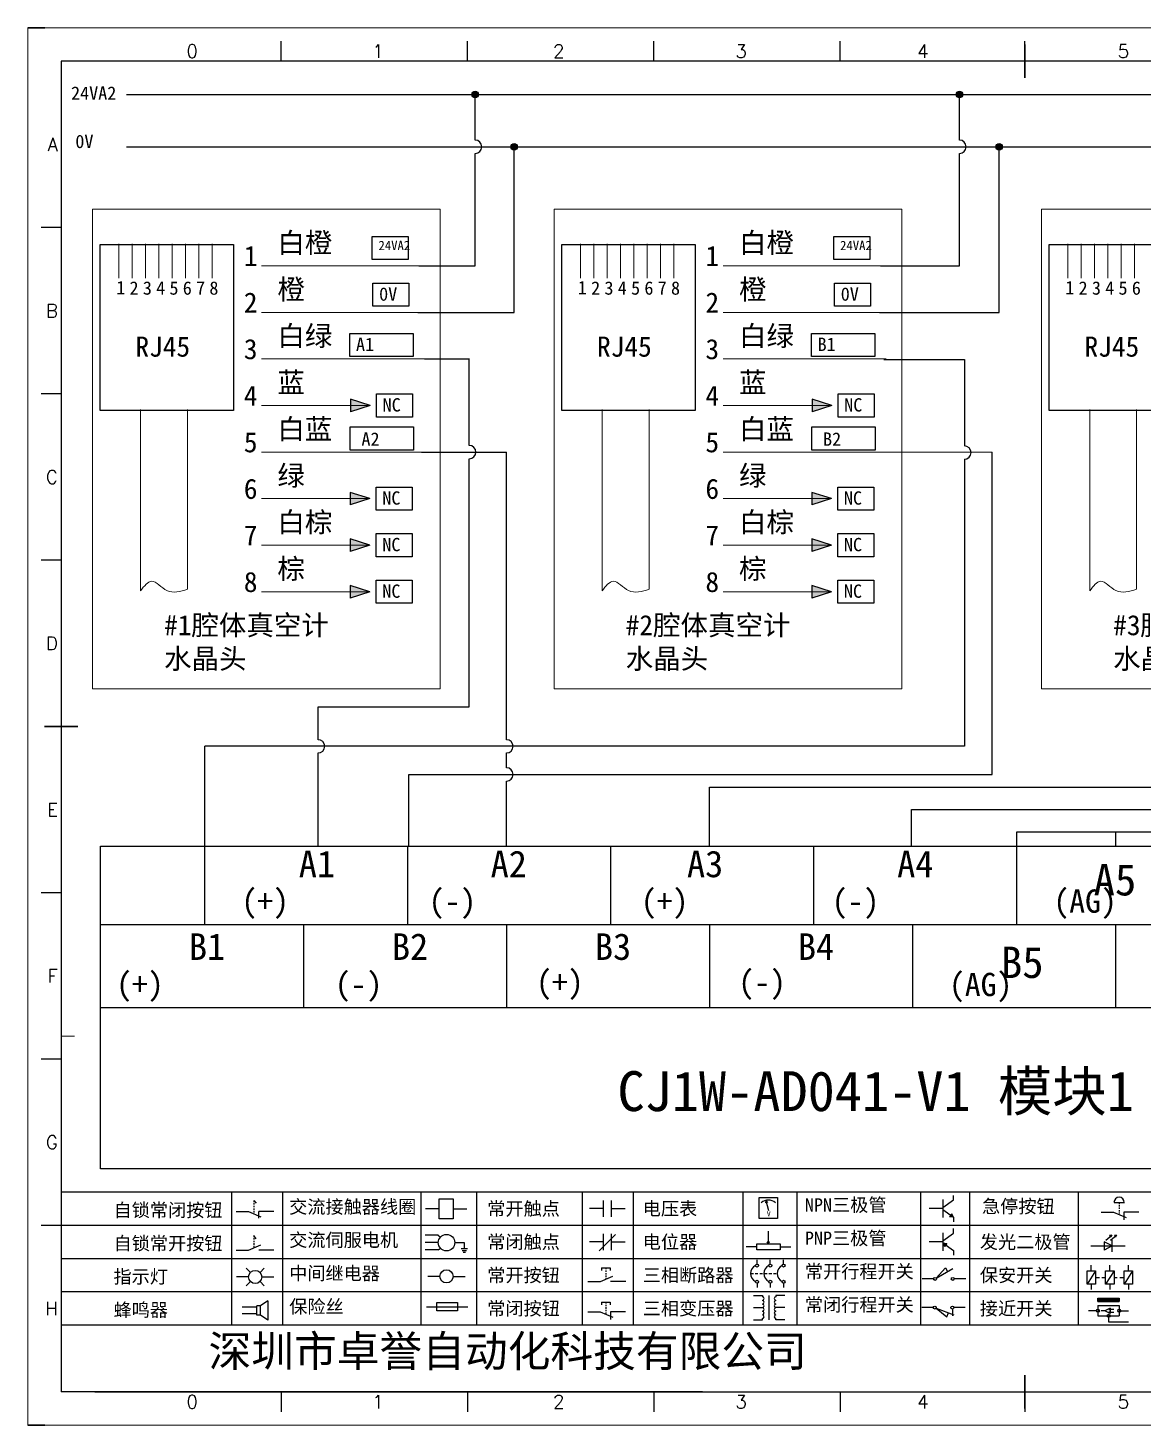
# Model space of a CAD drawing. Header units: millimetres. Extents: x -300 to 4128, y -106 to 2458.
# Drawn here: x 826.7 to 994.2, y 973.7 to 1183.7 of the extents above; entities that cross this region are included whole.
import ezdxf
from ezdxf.enums import TextEntityAlignment as Align

# ---------------------------------------------------------------- set-up
doc = ezdxf.new("R2010")
doc.units = ezdxf.units.MM
doc.layers.add('AE_BOR', color=1, linetype='Continuous')
doc.layers.add('MISC', color=2, linetype='Continuous')
doc.styles.get("Standard").update_dxf_attribs({"font": ''})
doc.styles.add('WD', font='romans.shx', dxfattribs={"width": 0.8, "bigfont": 'gbcbig.shx'})
doc.styles.add('样式 0', font='')
doc.styles.add('样式 2', font='')
doc.styles.add('汉字', font='')
doc.styles.get('Standard').set_extended_font_data('SimSun')
doc.styles.get('样式 0').set_extended_font_data('KaiTi_GB2312')
doc.styles.get('样式 2').set_extended_font_data('NSimSun')
doc.styles.get('汉字').set_extended_font_data('新宋体')

# ---------------------------------------------------------------- blocks, each defined once
blk = doc.blocks.new('*U4')
at = {"linetype": 'ByBlock'}
for p, q in [((-1909.23, -780.45), (-1909.23, -780.67)), ((-1909.23, -780.45), (-1908.92, -780.84)), ((-1909.23, -780.84), (-1909.23, -781.05)), ((-1911.92, -782.07), (-1910.06, -782.07)), ((-1910.06, -782.07), (-1908.18, -782.88)), ((-1909.23, -781.23), (-1909.23, -781.44)), ((-1909.23, -781.61), (-1909.23, -781.83)), ((-1909.23, -782), (-1909.23, -782.21)), ((-1909.23, -782.38), (-1909.23, -782.43)), ((-1908.52, -783.07), (-1908.52, -782.07)), ((-1906.25, -782.07), (-1908.52, -782.07))]:
    blk.add_line(p, q, dxfattribs=at)
blk = doc.blocks.new('*U6')
at = {"linetype": 'ByBlock'}
for p, q in [((-1908.88, -791.17), (-1909.23, -790.71)), ((-1909.23, -790.71), (-1909.23, -790.92)), ((-1909.23, -791.09), (-1909.23, -791.31)), ((-1909.23, -791.48), (-1909.23, -791.69)), ((-1911.92, -792.89), (-1910.06, -792.89)), ((-1910.06, -792.89), (-1908.18, -792.08)), ((-1909.23, -791.86), (-1909.23, -792.08)), ((-1909.23, -792.25), (-1909.23, -792.47)), ((-1906.25, -792.89), (-1908.52, -792.89))]:
    blk.add_line(p, q, dxfattribs=at)
blk = doc.blocks.new('蜂鸣器')
at = {"linetype": 'ByBlock'}
for p, q in [((-1907.17, -795.53), (-1908.25, -796.26)), ((-1907.17, -795.53), (-1907.17, -798.41)), ((-1908.8, -796.48), (-1911.01, -796.48)), ((-1908.8, -797.46), (-1911.01, -797.46)), ((-1908.25, -796.26), (-1908.8, -796.26)), ((-1908.8, -797.68), (-1908.8, -796.26)), ((-1908.25, -797.68), (-1908.8, -797.68)), ((-1908.25, -797.68), (-1908.25, -796.26)), ((-1907.17, -798.41), (-1908.25, -797.68))]:
    blk.add_line(p, q, dxfattribs=at)
blk = doc.blocks.new('指示灯')
at = {"linetype": 'ByBlock'}
for p, q in [((-1854.25, -776.92), (-1856.06, -776.92)), ((-1854.62, -775.59), (-1853.97, -776.23)), ((-1851.9, -775.59), (-1852.54, -776.23)), ((-1852.26, -776.92), (-1850.45, -776.92)), ((-1854.62, -778.25), (-1853.97, -777.61)), ((-1851.9, -778.25), (-1852.54, -777.61))]:
    blk.add_line(p, q, dxfattribs=at)
blk.add_circle((-1853.26, -776.92), 0.992, dxfattribs=at)
blk = doc.blocks.new('交流接触器线圈')
at = {"linetype": 'ByBlock'}
for p, q in [((-1880.82, -781.77), (-1882.87, -781.77)), ((-1878.72, -781.77), (-1876.67, -781.77))]:
    blk.add_line(p, q, dxfattribs=at)
blk.add_lwpolyline([(-1880.82, -780.28), (-1878.72, -780.28), (-1878.72, -783.26), (-1880.82, -783.26)], close=True, dxfattribs=at)
blk = doc.blocks.new('交流伺服电机')
at = {"linetype": 'ByBlock'}
for p, q in [((-1880.97, -785.75), (-1882.94, -785.75)), ((-1880.97, -786.85), (-1882.94, -786.85)), ((-1880.97, -785.75), (-1880.65, -786.03)), ((-1878.49, -786.85), (-1877.07, -786.85)), ((-1877.07, -786.85), (-1877.07, -787.72)), ((-1880.97, -787.94), (-1882.94, -787.94)), ((-1880.97, -787.94), (-1880.65, -787.67)), ((-1877.54, -787.72), (-1876.59, -787.72)), ((-1877.38, -788.01), (-1876.75, -788.01)), ((-1877.23, -788.29), (-1876.9, -788.29))]:
    blk.add_line(p, q, dxfattribs=at)
blk.add_circle((-1879.73, -786.85), 1.24, dxfattribs=at)
blk = doc.blocks.new('中间继电器')
at = {"linetype": 'ByBlock'}
for p, q in [((-1880.72, -791.92), (-1882.54, -791.92)), ((-1878.74, -791.92), (-1876.92, -791.92))]:
    blk.add_line(p, q, dxfattribs=at)
blk.add_circle((-1879.73, -791.92), 0.992, dxfattribs=at)
blk = doc.blocks.new('保险丝')
at = {"linetype": 'ByBlock'}
blk.add_line((-1882.72, -796.49), (-1876.55, -796.49), dxfattribs=at)
blk.add_lwpolyline([(-1881.2, -795.86), (-1878.06, -795.86), (-1878.06, -797.12), (-1881.2, -797.12)], close=True, dxfattribs=at)
blk = doc.blocks.new('常开按钮')
at = {"linetype": 'ByBlock'}
for p, q in [((-1910.06, -787.73), (-1908.18, -786.93)), ((-1909.9, -785.68), (-1908.56, -785.68)), ((-1909.9, -785.68), (-1909.9, -786.07)), ((-1909.23, -785.68), (-1909.23, -785.89)), ((-1909.23, -786.06), (-1909.23, -786.28)), ((-1909.23, -786.45), (-1909.23, -786.67)), ((-1909.23, -786.84), (-1909.23, -787.05)), ((-1909.23, -787.22), (-1909.23, -787.38)), ((-1908.56, -785.68), (-1908.56, -786.07)), ((-1911.92, -787.73), (-1910.06, -787.73)), ((-1906.25, -787.73), (-1908.52, -787.73))]:
    blk.add_line(p, q, dxfattribs=at)
blk = doc.blocks.new('常开触点')
at = {"linetype": 'ByBlock'}
for p, q in [((-1853.82, -782.99), (-1853.82, -780.56)), ((-1852.6, -782.99), (-1852.6, -780.56)), ((-1853.82, -781.77), (-1855.88, -781.77)), ((-1852.6, -781.77), (-1850.55, -781.77))]:
    blk.add_line(p, q, dxfattribs=at)
blk = doc.blocks.new('常闭触点')
at = {"linetype": 'ByBlock'}
for p, q in [((-1853.82, -786.77), (-1855.88, -786.77)), ((-1852.01, -785.66), (-1854.43, -788.1)), ((-1853.82, -787.99), (-1853.82, -785.56)), ((-1852.6, -787.99), (-1852.6, -785.56)), ((-1852.6, -786.77), (-1850.55, -786.77))]:
    blk.add_line(p, q, dxfattribs=at)
blk = doc.blocks.new('常闭按钮')
at = {"linetype": 'ByBlock'}
for p, q in [((-1854.11, -790.83), (-1852.77, -790.83)), ((-1854.11, -790.83), (-1854.11, -791.22)), ((-1853.44, -790.83), (-1853.44, -791.04)), ((-1853.44, -791.21), (-1853.44, -791.43)), ((-1853.44, -791.6), (-1853.44, -791.82)), ((-1852.77, -790.83), (-1852.77, -791.22)), ((-1856.13, -792.28), (-1854.28, -792.28)), ((-1854.28, -792.28), (-1852.4, -793.09)), ((-1853.44, -791.99), (-1853.44, -792.2)), ((-1853.44, -792.37), (-1853.44, -792.53)), ((-1850.47, -792.28), (-1852.73, -792.28)), ((-1852.73, -792.28), (-1852.73, -793.43))]:
    blk.add_line(p, q, dxfattribs=at)
blk = doc.blocks.new('电压表')
at = {"linetype": 'ByBlock'}
for p, q in [((-1814.84, -780.75), (-1814.91, -781.13)), ((-1814.6, -781.05), (-1814.91, -781.13)), ((-1814.84, -780.75), (-1814.46, -782.26)), ((-1814.84, -780.75), (-1814.6, -781.05))]:
    blk.add_line(p, q, dxfattribs=at)
blk.add_lwpolyline([(-1815.84, -780.34), (-1813.07, -780.34), (-1813.07, -783.49), (-1815.84, -783.49)], close=True, dxfattribs=at)
blk.add_arc((-1814.46, -782.26), 1.56, 46.8313, 133.1687, dxfattribs=at)
at = {"linetype": 'ByBlock', "insert": (-1814.7, -782.39), "char_height": 0.75, "width": 0.6768, "attachment_point": 1}
blk.add_mtext('V', dxfattribs=at)
blk = doc.blocks.new('电位器')
at = {"linetype": 'ByBlock'}
for p, q in [((-1814.45, -787.3), (-1814.45, -785.39)), ((-1814.45, -787.3), (-1814.62, -786.96)), ((-1814.62, -786.96), (-1814.27, -786.96)), ((-1814.45, -787.3), (-1814.27, -786.96)), ((-1816.21, -787.75), (-1817.79, -787.75)), ((-1812.68, -787.75), (-1811.1, -787.75))]:
    blk.add_line(p, q, dxfattribs=at)
blk.add_lwpolyline([(-1816.21, -787.3), (-1812.68, -787.3), (-1812.68, -788.2), (-1816.21, -788.2)], close=True, dxfattribs=at)
blk = doc.blocks.new('三相断路器')
at = {"linetype": 'ByBlock'}
for p, q in [((-1816.17, -790.33), (-1816.17, -789.7)), ((-1814.17, -790.33), (-1814.17, -789.7)), ((-1812.18, -790.33), (-1812.18, -789.7)), ((-1817.14, -791.74), (-1816.72, -791.74)), ((-1816.45, -791.74), (-1816.03, -791.74)), ((-1816.17, -793.19), (-1816.17, -793.83)), ((-1815.76, -791.74), (-1815.34, -791.74)), ((-1815.07, -791.74), (-1814.65, -791.74)), ((-1814.38, -791.74), (-1813.96, -791.74)), ((-1814.17, -793.19), (-1814.17, -793.83)), ((-1813.69, -791.74), (-1813.27, -791.74)), ((-1812.18, -793.19), (-1812.18, -793.83))]:
    blk.add_line(p, q, dxfattribs=at)
for centre in [(-1816.17, -790.55), (-1814.17, -790.55), (-1812.18, -790.55), (-1816.17, -792.98), (-1814.17, -792.98), (-1812.18, -792.98)]:
    blk.add_circle(centre, 0.219, dxfattribs=at)
for centre in [(-1815.81, -791.74), (-1813.82, -791.74), (-1811.83, -791.74)]:
    blk.add_arc(centre, 1.32, 115.5791, 244.4209, dxfattribs=at)
blk = doc.blocks.new('三相变压器')
at = {"linetype": 'ByBlock'}
for p, q in [((-1816.69, -795.03), (-1815.37, -795.03)), ((-1815.37, -795.03), (-1815.37, -795.24)), ((-1814.34, -798.7), (-1814.34, -795.04)), ((-1812, -795.03), (-1813.32, -795.03)), ((-1813.32, -795.03), (-1813.32, -795.24)), ((-1816.69, -796.87), (-1815.37, -796.87)), ((-1812, -796.87), (-1813.32, -796.87)), ((-1816.69, -798.71), (-1815.37, -798.71)), ((-1815.37, -798.71), (-1815.37, -798.5)), ((-1813.32, -798.71), (-1813.32, -798.5)), ((-1812, -798.71), (-1813.32, -798.71))]:
    blk.add_line(p, q, dxfattribs=at)
for centre, start, end in [((-1815.37, -795.51), 270, 90), ((-1815.37, -796.06), 270, 90), ((-1813.32, -795.51), 90, 270), ((-1813.32, -796.06), 90, 270), ((-1815.37, -796.6), 270, 90), ((-1815.37, -797.14), 270, 90), ((-1815.37, -797.68), 270, 90), ((-1815.37, -798.23), 270, 90), ((-1813.32, -796.6), 90, 270), ((-1813.32, -797.14), 90, 270), ((-1813.32, -797.68), 90, 270), ((-1813.32, -798.23), 90, 270)]:
    blk.add_arc(centre, 0.271, start, end, dxfattribs=at)
blk = doc.blocks.new('NPN三极管')
at = {"linetype": 'ByBlock'}
for p, q in [((-1785.73, -780.61), (-1785.73, -783.32)), ((-1785.73, -781.82), (-1784.15, -780.66)), ((-1784.15, -780.66), (-1784.15, -779.98)), ((-1785.73, -781.97), (-1787.81, -781.97)), ((-1785.73, -782.11), (-1784.15, -783.27)), ((-1784.41, -782.73), (-1784.74, -783.18)), ((-1784.15, -783.27), (-1784.74, -783.18)), ((-1784.15, -783.27), (-1784.41, -782.73)), ((-1784.15, -783.27), (-1784.15, -783.96))]:
    blk.add_line(p, q, dxfattribs=at)
blk = doc.blocks.new('PNP三极管')
at = {"linetype": 'ByBlock'}
for p, q in [((-1784.9, -785.38), (-1784.9, -788.09)), ((-1783.32, -785.43), (-1783.32, -784.75)), ((-1784.9, -786.74), (-1786.98, -786.74)), ((-1784.9, -786.59), (-1783.32, -785.43)), ((-1784.9, -786.88), (-1783.32, -788.04)), ((-1784.9, -786.88), (-1784.31, -786.97)), ((-1784.9, -786.88), (-1784.64, -787.42)), ((-1784.31, -786.97), (-1784.64, -787.42)), ((-1783.32, -788.04), (-1783.32, -788.73))]:
    blk.add_line(p, q, dxfattribs=at)
blk = doc.blocks.new('常开行程开关')
at = {"linetype": 'ByBlock'}
for p, q in [((-1785.89, -792.17), (-1784.52, -790.62)), ((-1785.89, -792.17), (-1783.43, -790.72)), ((-1784.52, -790.62), (-1784.19, -791.17)), ((-1786.29, -792.3), (-1788.01, -792.3)), ((-1781.48, -792.3), (-1783.21, -792.3))]:
    blk.add_line(p, q, dxfattribs=at)
for centre in [(-1786.07, -792.3), (-1783.42, -792.3)]:
    blk.add_circle(centre, 0.219, dxfattribs=at)
blk = doc.blocks.new('常闭行程开关')
at = {"linetype": 'ByBlock'}
for p, q in [((-1786.34, -796.62), (-1788.07, -796.62)), ((-1785.93, -796.72), (-1783.25, -797.7)), ((-1785.93, -796.72), (-1784.3, -798)), ((-1784.3, -798), (-1784.08, -797.4)), ((-1783.48, -796.84), (-1783.48, -797.85)), ((-1781.54, -796.62), (-1783.26, -796.62))]:
    blk.add_line(p, q, dxfattribs=at)
for centre in [(-1786.12, -796.62), (-1783.48, -796.62)]:
    blk.add_circle(centre, 0.219, dxfattribs=at)
blk = doc.blocks.new('发光二极管')
at = {"linetype": 'ByBlock'}
for p, q in [((-1755.78, -785.92), (-1754.89, -785.14)), ((-1754.89, -785.14), (-1755.2, -785.22)), ((-1755.2, -785.22), (-1755.01, -785.43)), ((-1755.08, -785.92), (-1754.18, -785.14)), ((-1754.89, -785.14), (-1755.01, -785.43)), ((-1754.18, -785.14), (-1754.49, -785.22)), ((-1754.49, -785.22), (-1754.31, -785.43)), ((-1754.18, -785.14), (-1754.31, -785.43)), ((-1758.01, -786.77), (-1752.89, -786.77)), ((-1754.84, -786.77), (-1756.04, -786.16)), ((-1756.04, -786.16), (-1756.04, -787.39)), ((-1754.84, -786.77), (-1756.04, -787.39)), ((-1754.84, -787.63), (-1754.84, -785.92))]:
    blk.add_line(p, q, dxfattribs=at)
blk = doc.blocks.new('保安开关')
at = {"linetype": 'ByBlock'}
for p, q in [((-1757.33, -790.79), (-1758.6, -792.81)), ((-1757.96, -790.79), (-1757.96, -789.97)), ((-1754.54, -790.79), (-1755.81, -792.81)), ((-1755.17, -790.79), (-1755.17, -789.97)), ((-1751.75, -790.79), (-1753.02, -792.81)), ((-1752.39, -790.79), (-1752.39, -789.97)), ((-1757.96, -792.81), (-1757.96, -793.62)), ((-1757.33, -791.8), (-1756.72, -791.8)), ((-1756.35, -791.8), (-1755.89, -791.8)), ((-1755.17, -792.81), (-1755.17, -793.62)), ((-1754.52, -791.8), (-1754.06, -791.8)), ((-1753.69, -791.8), (-1753.08, -791.8)), ((-1752.39, -792.81), (-1752.39, -793.62))]:
    blk.add_line(p, q, dxfattribs=at)
for points in [[(-1758.6, -790.79), (-1757.33, -790.79), (-1757.33, -792.81), (-1758.6, -792.81)], [(-1755.81, -790.79), (-1754.54, -790.79), (-1754.54, -792.81), (-1755.81, -792.81)], [(-1753.02, -790.79), (-1751.75, -790.79), (-1751.75, -792.81), (-1753.02, -792.81)]]:
    blk.add_lwpolyline(points, close=True, dxfattribs=at)
blk = doc.blocks.new('接近开关')
at = {"linetype": 'ByBlock'}
h = blk.add_hatch(dxfattribs=at)
h.set_pattern_fill('ANSI31', color=256, scale=0.01, style=0)
h.set_pattern_definition([(45, (-89.131516, -30.795668), (-0.0224506403, 0.0224506403), [])])
h.paths.add_polyline_path([(-1516.96, -1123.35), (-1516.96, -1122.85), (-1513.76, -1122.85), (-1513.76, -1123.35)])
for p, q in [((-1516.96, -1123.35), (-1516.96, -1122.85)), ((-1516.96, -1122.85), (-1513.76, -1122.85)), ((-1516.96, -1123.35), (-1513.76, -1123.35)), ((-1513.76, -1122.85), (-1513.76, -1123.35)), ((-1517.18, -1124.71), (-1518.36, -1124.71)), ((-1516.96, -1123.95), (-1513.76, -1123.95)), ((-1516.96, -1123.95), (-1516.96, -1125.47)), ((-1516.96, -1125.47), (-1513.76, -1125.47)), ((-1515.91, -1124.71), (-1516.45, -1124.71)), ((-1515.11, -1124.31), (-1515.91, -1124.71)), ((-1515.11, -1125.11), (-1515.91, -1124.71)), ((-1515.33, -1124.53), (-1515.17, -1124.53)), ((-1515.33, -1124.88), (-1515.17, -1124.88)), ((-1515.25, -1124.45), (-1515.25, -1124.61)), ((-1515.11, -1124.31), (-1515.11, -1125.11)), ((-1515.11, -1124.48), (-1514.58, -1124.48)), ((-1515.11, -1124.94), (-1514.58, -1124.94)), ((-1513.76, -1123.95), (-1513.76, -1125.47)), ((-1513.54, -1124.71), (-1512.36, -1124.71)), ((-1515.36, -1125.69), (-1515.36, -1126.36)), ((-1515.36, -1126.36), (-1512.36, -1126.36))]:
    blk.add_line(p, q, dxfattribs=at)
for centre in [(-1516.96, -1124.71), (-1515.36, -1125.47), (-1513.76, -1124.71)]:
    blk.add_circle(centre, 0.225, dxfattribs=at)
blk = doc.blocks.new('急停按钮')
at = {"linetype": 'ByBlock'}
for p, q in [((-1.86, 0), (0, 0)), ((0, 0), (1.88, -0.81)), ((0.06, 1.45), (1.61, 1.45)), ((0.83, 1.45), (0.83, 1.24)), ((0.83, 1.07), (0.83, 0.85)), ((0.83, 0.68), (0.83, 0.47)), ((0.83, 0.29), (0.83, 0.08)), ((3.81, 0), (1.54, 0)), ((1.54, 0), (1.54, -1.15)), ((0.83, -0.09), (0.83, -0.24))]:
    blk.add_line(p, q, dxfattribs=at)
blk.add_arc((0.83, 1.45), 0.774, 0, 180)
blk = doc.blocks.new('电控横A4')
at = {"color": 7}
for p, q in [((292, -5), (5, -5)), ((5, -5), (5, -205)), ((10.03, -205), (289.53, -205)), ((130.8, -205), (190.75, -205))]:
    blk.add_line(p, q, dxfattribs=at)
at = {"color": 7, "lineweight": 9, "ltscale": 0.1}
for p, q in [((5, -151.57), (7, -151.57)), ((101.34, -205), (130.8, -205)), ((129.44, -205), (129.44, -205)), ((129.44, -205), (129.44, -205)), ((129.44, -205), (129.44, -205)), ((129.44, -205), (129.44, -205))]:
    blk.add_line(p, q, dxfattribs=at)
at = {"color": 7, "linetype": 'ByBlock'}
for p, q in [((292, -175), (5, -175)), ((292, -180), (5, -180)), ((292, -185), (5, -185)), ((292, -190), (5, -190)), ((292, -195), (5, -195))]:
    blk.add_line(p, q, dxfattribs=at)
at = {"color": 7, "lineweight": -2}
for p, q in [((30.58, -175), (30.58, -195)), ((38.26, -175), (38.26, -195)), ((59.05, -175), (59.05, -195)), ((67.4, -175), (67.4, -195)), ((83.26, -175), (83.26, -195)), ((90.91, -175), (90.91, -195)), ((107.4, -175), (107.4, -195)), ((115.5, -175), (115.5, -195)), ((134.12, -175), (134.12, -195)), ((141.48, -175), (141.48, -195)), ((157.79, -175), (157.79, -195))]:
    blk.add_line(p, q, dxfattribs=at)
at = {"color": 7, "ltscale": 2}
blk.add_line((101.34, -205), (5, -205), dxfattribs=at)
at = {"layer": 'AE_BOR', "color": 7, "lineweight": 30}
for p, q in [((2.53, 0), (0, 0)), ((149.78, -7.5), (149.78, -2.5)), ((2.5, -105), (7.5, -105)), ((149.78, -202.5), (149.78, -207.5)), ((149.78, -205), (149.78, -207.5)), ((0, -210), (2.53, -210))]:
    blk.add_line(p, q, dxfattribs=at)
at = {"layer": 'AE_BOR', "color": 7, "lineweight": 15}
for p, q in [((0, 0), (297, 0)), ((0, -210), (0, 0)), ((297, -210), (0, -210))]:
    blk.add_line(p, q, dxfattribs=at)
at = {"layer": 'AE_BOR', "color": 7}
for p, q in [((38.03, -5), (38.03, -2)), ((66.03, -5), (66.03, -2)), ((94.03, -5), (94.03, -2)), ((122.03, -5), (122.03, -2)), ((149.78, -5), (149.78, -2)), ((5, -30), (2, -30)), ((5, -55), (2, -55)), ((5, -80), (2, -80)), ((5, -130), (2, -130)), ((5, -155), (2, -155)), ((5, -180), (2, -180)), ((38.03, -205), (38.03, -208)), ((66.03, -205), (66.03, -208)), ((94.03, -205), (94.03, -208)), ((122.03, -205), (122.03, -208)), ((149.78, -205), (149.78, -208))]:
    blk.add_line(p, q, dxfattribs=at)
at = {"color": 7, "linetype": 'ByBlock'}
for name, p in [('*U4', (1943.19, 604.18)), ('交流接触器线圈', (1942.62, 604.27)), ('常开触点', (1940.27, 604.3)), ('电压表', (1925.71, 604.52)), ('NPN三极管', (1923.2, 604.5)), ('PNP三极管', (1922.37, 604.27)), ('*U6', (1943.19, 609.18)), ('交流伺服电机', (1942.62, 604.27)), ('常闭触点', (1940.27, 604.3)), ('电位器', (1925.71, 604.52)), ('发光二极管', (1917.72, 603.69)), ('指示灯', (1887.41, 589.18)), ('中间继电器', (1942.62, 604.27)), ('常开按钮', (1996.06, 599.3)), ('三相断路器', (1925.71, 604.52)), ('常开行程开关', (1922.37, 604.27)), ('保安开关', (1917.72, 603.98)), ('三相变压器', (1925.71, 604.52)), ('接近开关', (1677.72, 931.9)), ('蜂鸣器', (1943.19, 604.18)), ('保险丝', (1942.62, 604.27)), ('常闭按钮', (1940.27, 599.3)), ('常闭行程开关', (1922.37, 604.27))]:
    blk.add_blockref(name, p, dxfattribs=at)
at = {"color": 7}
blk.add_blockref('急停按钮', (163.12, -177.98), dxfattribs=at)
at = {"color": 7, "char_height": 2, "attachment_point": 1, "style": '汉字'}
for s, insert in [('{\\fKaiTi_GB2312|b0|i0|c134|p49;自锁常闭按钮}', (12.86, -176.69)), ('{\\fKaiTi_GB2312|b0|i0|c134|p49;交流接触器线圈}', (39.25, -176.19)), ('{\\fKaiTi_GB2312|b0|i0|c134|p49;常开触点}', (69.01, -176.48)), ('{\\fKaiTi_GB2312|b0|i0|c134|p49;电压表}', (92.37, -176.47)), ('{\\fKaiTi_GB2312|b0|i0|c134|p49;NPN三极管}', (116.73, -175.91)), ('{\\fKaiTi_GB2312|b0|i0|c134|p49;急停按钮}', (143.35, -176.12)), ('{\\fKaiTi_GB2312|b0|i0|c134|p49;自锁常开按钮}', (12.86, -181.69)), ('{\\fKaiTi_GB2312|b0|i0|c134|p49;交流伺服电机}', (39.25, -181.19)), ('{\\fKaiTi_GB2312|b0|i0|c134|p49;常闭触点}', (69.01, -181.48)), ('{\\fKaiTi_GB2312|b0|i0|c134|p49;电位器}', (92.37, -181.47)), ('{\\fKaiTi_GB2312|b0|i0|c134|p49;PNP三极管}', (116.73, -180.91)), ('{\\fKaiTi_GB2312|b0|i0|c134|p49;发光二极管}', (143.02, -181.48)), ('{\\fKaiTi_GB2312|b0|i0|c134|p49;指示灯}', (12.86, -186.69)), ('{\\fKaiTi_GB2312|b0|i0|c134|p49;中间继电器}', (39.25, -186.19)), ('{\\fKaiTi_GB2312|b0|i0|c134|p49;常开按钮}', (69.01, -186.48)), ('{\\fKaiTi_GB2312|b0|i0|c134|p49;三相断路器}', (92.37, -186.47)), ('{\\fKaiTi_GB2312|b0|i0|c134|p49;常开行程开关}', (116.73, -185.91)), ('{\\fKaiTi_GB2312|b0|i0|c134|p49;保安开关}', (143.02, -186.48)), ('{\\fKaiTi_GB2312|b0|i0|c134|p49;保险丝}', (39.25, -191.19)), ('{\\fKaiTi_GB2312|b0|i0|c134|p49;常闭行程开关}', (116.73, -190.91)), ('{\\fKaiTi_GB2312|b0|i0|c134|p49;蜂鸣器}', (12.86, -191.69)), ('{\\fKaiTi_GB2312|b0|i0|c134|p49;常闭按钮}', (69.01, -191.48)), ('{\\fKaiTi_GB2312|b0|i0|c134|p49;三相变压器}', (92.37, -191.47)), ('{\\fKaiTi_GB2312|b0|i0|c134|p49;接近开关}', (143.02, -191.48))]:
    blk.add_mtext(s, dxfattribs=dict(at, insert=insert))
at = {"color": 7, "lineweight": -2, "insert": (27.14, -196.53), "char_height": 4.7064, "width": 96.1138, "attachment_point": 1}
blk.add_mtext('深圳市卓誉自动化科技有限公司', dxfattribs=at)
at = {"layer": 'AE_BOR', "color": 7, "style": 'WD'}
for s, p in [('0', (24.67, -4.5)), ('1', (52.6, -4.5)), ('2', (79.75, -4.5)), ('3', (107.15, -4.5)), ('4', (134.45, -4.5)), ('5', (164.59, -4.5)), ('0', (24.67, -207.5)), ('1', (52.6, -207.5)), ('2', (79.75, -207.5)), ('3', (107.15, -207.5)), ('4', (134.45, -207.5)), ('5', (164.59, -207.5))]:
    blk.add_text(s, height=2, dxfattribs=at).set_placement(p, align=Align.CENTER)
for s, p in [('A', (4.5, -17.5)), ('B', (4.5, -42.5)), ('C', (4.5, -67.5)), ('D', (4.5, -92.5)), ('E', (4.5, -117.5)), ('F', (4.5, -142.5)), ('G', (4.5, -167.5)), ('H', (4.5, -192.5))]:
    blk.add_text(s, height=2, dxfattribs=at).set_placement(p, align=Align.MIDDLE_RIGHT)

msp = doc.modelspace()

# ---------------------------------------------------------------- hatches: boundary and pattern name
at = {"lineweight": -2}
h = msp.add_hatch(color=0, dxfattribs=at)
edge = h.paths.add_edge_path()
edge.add_arc((893.879, 1173.737), 0.5, 0, 360)
h = msp.add_hatch(color=0, dxfattribs=at)
edge = h.paths.add_edge_path()
edge.add_arc((966.641, 1173.737), 0.5, 0, 360)
h = msp.add_hatch(color=7, dxfattribs=at)
edge = h.paths.add_edge_path()
edge.add_arc((899.741, 1165.865), 0.5, 0, 360)
h = msp.add_hatch(color=7, dxfattribs=at)
edge = h.paths.add_edge_path()
edge.add_arc((972.605, 1165.865), 0.5, 0, 360)
for points in [[(875.15, 1127.926), (878.098, 1126.982), (875.15, 1126.037)], [(944.506, 1127.926), (947.454, 1126.982), (944.506, 1126.037)], [(875.104, 1113.926), (878.052, 1112.982), (875.104, 1112.037)], [(944.46, 1113.926), (947.408, 1112.982), (944.46, 1112.037)], [(875.104, 1106.926), (878.052, 1105.982), (875.104, 1105.037)], [(944.46, 1106.926), (947.408, 1105.982), (944.46, 1105.037)], [(875.104, 1099.926), (878.052, 1098.982), (875.104, 1098.037)], [(944.46, 1099.926), (947.408, 1098.982), (944.46, 1098.037)]]:
    msp.add_hatch(color=7).paths.add_polyline_path(points)

# ---------------------------------------------------------------- linework, layer by layer
at = {"color": 0, "lineweight": -2}
for p, q in [((841.505, 1173.737), (1117.797, 1173.737)), ((893.879, 1166.865), (893.879, 1173.737)), ((966.641, 1166.865), (966.641, 1173.737)), ((841.505, 1165.865), (1117.986, 1165.865)), ((898.582, 1076.749), (898.582, 1119.982)), ((971.546, 1071.525), (971.546, 1119.982)), ((892.996, 1081.675), (892.996, 1118.982)), ((967.385, 1118.901), (967.385, 1075.749)), ((870.276, 1076.749), (870.276, 1081.675)), ((870.276, 1081.675), (892.996, 1081.675)), ((967.385, 1075.749), (853.269, 1075.749)), ((853.269, 1049.011), (853.269, 1075.749)), ((870.276, 1060.72), (870.276, 1074.749)), ((898.582, 1072.525), (898.582, 1074.749)), ((883.918, 1060.646), (883.918, 1071.525)), ((883.918, 1071.525), (971.546, 1071.525)), ((898.582, 1060.72), (898.582, 1070.525)), ((929.077, 1069.595), (1035.375, 1069.595)), ((929.077, 1060.72), (929.077, 1069.595)), ((959.464, 1066.269), (1044.927, 1066.269)), ((959.464, 1060.72), (959.464, 1066.269)), ((975.269, 1062.896), (1066.769, 1062.896)), ((975.269, 1060.574), (975.269, 1062.896)), ((990.128, 1060.72), (990.155, 1062.896)), ((883.769, 1048.852), (883.769, 1060.574)), ((914.269, 1048.852), (914.269, 1060.574)), ((944.769, 1048.852), (944.769, 1060.574)), ((975.269, 1048.852), (975.269, 1060.574)), ((975.269, 1048.987), (975.269, 1060.574)), ((837.582, 1048.987), (1113.532, 1048.987)), ((868.082, 1048.987), (868.082, 1036.477)), ((898.582, 1048.987), (898.582, 1036.477)), ((929.082, 1048.987), (929.082, 1036.477)), ((959.582, 1048.987), (959.582, 1036.477)), ((990.082, 1048.987), (990.082, 1036.477)), ((837.582, 1036.477), (1113.511, 1036.477))]:
    msp.add_line(p, q, dxfattribs=at)
at = {"color": 7, "lineweight": -2}
for p, q in [((899.741, 1140.982), (899.741, 1165.865)), ((972.605, 1140.982), (972.605, 1165.865)), ((893.879, 1147.982), (893.879, 1164.865)), ((966.641, 1147.982), (966.641, 1164.865)), ((885.427, 1147.982), (893.879, 1147.982)), ((954.783, 1147.982), (966.641, 1147.982)), ((885.289, 1140.982), (899.741, 1140.982)), ((954.645, 1140.982), (972.605, 1140.982)), ((892.996, 1120.982), (892.996, 1134.05)), ((886.255, 1133.982), (892.996, 1133.982)), ((955.298, 1133.895), (967.385, 1133.895)), ((967.385, 1133.895), (967.385, 1120.901)), ((885.841, 1119.982), (898.582, 1119.982))]:
    msp.add_line(p, q, dxfattribs=at)
at = {"lineweight": 0}
for p, q in [((840.353, 1151.26), (840.353, 1146.102)), ((842.353, 1151.26), (842.353, 1146.102))]:
    msp.add_line(p, q, dxfattribs=at)
at = {"color": 7, "lineweight": 0}
for p, q in [((844.353, 1151.26), (844.353, 1146.102)), ((846.353, 1151.26), (846.353, 1146.102)), ((848.353, 1151.26), (848.353, 1146.102)), ((850.353, 1151.26), (850.353, 1146.102)), ((852.353, 1151.26), (852.353, 1146.102)), ((854.353, 1151.26), (854.353, 1146.102)), ((909.709, 1151.26), (909.709, 1146.102)), ((911.709, 1151.26), (911.709, 1146.102)), ((913.709, 1151.26), (913.709, 1146.102)), ((915.709, 1151.26), (915.709, 1146.102)), ((917.709, 1151.26), (917.709, 1146.102)), ((919.709, 1151.26), (919.709, 1146.102)), ((921.709, 1151.26), (921.709, 1146.102)), ((923.709, 1151.26), (923.709, 1146.102)), ((982.948, 1151.26), (982.948, 1146.102)), ((984.948, 1151.26), (984.948, 1146.102)), ((986.948, 1151.26), (986.948, 1146.102)), ((988.948, 1151.26), (988.948, 1146.102)), ((990.948, 1151.26), (990.948, 1146.102)), ((992.948, 1151.26), (992.948, 1146.102)), ((861.789, 1147.982), (885.427, 1147.982)), ((931.145, 1147.982), (954.783, 1147.982)), ((861.789, 1140.982), (885.289, 1140.982)), ((931.145, 1140.982), (954.645, 1140.982)), ((861.789, 1133.982), (886.255, 1133.982)), ((931.145, 1133.982), (955.611, 1133.982)), ((843.615, 1126.363), (843.615, 1099.128)), ((850.655, 1126.363), (850.655, 1099.355)), ((861.789, 1126.982), (878.098, 1126.982)), ((912.971, 1126.363), (912.971, 1099.128)), ((920.011, 1126.363), (920.011, 1099.355)), ((931.145, 1126.982), (947.454, 1126.982)), ((986.21, 1126.363), (986.21, 1099.128)), ((993.251, 1126.363), (993.251, 1099.355)), ((861.789, 1119.982), (885.841, 1119.982)), ((931.145, 1119.982), (971.546, 1119.982)), ((861.789, 1112.982), (878.052, 1112.982)), ((931.145, 1112.982), (947.408, 1112.982)), ((861.789, 1105.982), (878.052, 1105.982)), ((931.145, 1105.982), (947.408, 1105.982)), ((861.789, 1098.982), (878.052, 1098.982)), ((931.145, 1098.982), (947.408, 1098.982))]:
    msp.add_line(p, q, dxfattribs=at)
at = {"color": 7}
for p, q in [((875.15, 1127.926), (875.15, 1126.037)), ((878.098, 1126.982), (875.15, 1127.926)), ((944.506, 1127.926), (944.506, 1126.037)), ((947.454, 1126.982), (944.506, 1127.926)), ((878.098, 1126.982), (875.15, 1126.037)), ((947.454, 1126.982), (944.506, 1126.037)), ((875.104, 1113.926), (875.104, 1112.037)), ((878.052, 1112.982), (875.104, 1113.926)), ((947.408, 1112.982), (944.46, 1113.926)), ((944.46, 1113.926), (944.46, 1112.037)), ((878.052, 1112.982), (875.104, 1112.037)), ((947.408, 1112.982), (944.46, 1112.037)), ((875.104, 1106.926), (875.104, 1105.037)), ((878.052, 1105.982), (875.104, 1106.926)), ((947.408, 1105.982), (944.46, 1106.926)), ((944.46, 1106.926), (944.46, 1105.037)), ((878.052, 1105.982), (875.104, 1105.037)), ((947.408, 1105.982), (944.46, 1105.037)), ((875.104, 1099.926), (875.104, 1098.037)), ((878.052, 1098.982), (875.104, 1099.926)), ((878.052, 1098.982), (875.104, 1098.037)), ((947.408, 1098.982), (944.46, 1099.926)), ((944.46, 1099.926), (944.46, 1098.037)), ((947.408, 1098.982), (944.46, 1098.037))]:
    msp.add_line(p, q, dxfattribs=at)
at = {"lineweight": 0}
for points in [[(836.379, 1156.506), (888.629, 1156.506), (888.629, 1084.416), (836.379, 1084.416)], [(905.735, 1156.506), (957.985, 1156.506), (957.985, 1084.416), (905.735, 1084.416)], [(978.974, 1156.506), (1031.224, 1156.506), (1031.224, 1084.416), (978.974, 1084.416)]]:
    msp.add_lwpolyline(points, close=True, dxfattribs=at)
msp.add_lwpolyline([(837.532, 1151.191), (857.563, 1151.191), (857.563, 1126.252), (837.532, 1126.252)], close=True)
at = {"color": 7}
for points in [[(878.428, 1152.375), (883.831, 1152.375), (883.831, 1148.901), (878.428, 1148.901)], [(906.889, 1151.191), (926.919, 1151.191), (926.919, 1126.252), (906.889, 1126.252)], [(947.784, 1152.375), (953.187, 1152.375), (953.187, 1148.901), (947.784, 1148.901)], [(980.128, 1151.191), (1000.159, 1151.191), (1000.159, 1126.252), (980.128, 1126.252)], [(878.525, 1145.375), (883.928, 1145.375), (883.928, 1141.901), (878.525, 1141.901)], [(947.881, 1145.375), (953.284, 1145.375), (953.284, 1141.901), (947.881, 1141.901)], [(875.045, 1137.818), (884.562, 1137.818), (884.562, 1134.344), (875.045, 1134.344)], [(944.401, 1137.818), (953.918, 1137.818), (953.918, 1134.344), (944.401, 1134.344)], [(879.049, 1128.719), (884.452, 1128.719), (884.452, 1125.245), (879.049, 1125.245)], [(948.405, 1128.719), (953.808, 1128.719), (953.808, 1125.245), (948.405, 1125.245)], [(875.089, 1123.755), (884.606, 1123.755), (884.606, 1120.281), (875.089, 1120.281)], [(944.445, 1123.755), (953.962, 1123.755), (953.962, 1120.281), (944.445, 1120.281)], [(879.003, 1114.719), (884.406, 1114.719), (884.406, 1111.245), (879.003, 1111.245)], [(948.359, 1114.719), (953.762, 1114.719), (953.762, 1111.245), (948.359, 1111.245)], [(879.003, 1107.719), (884.406, 1107.719), (884.406, 1104.245), (879.003, 1104.245)], [(948.359, 1107.719), (953.762, 1107.719), (953.762, 1104.245), (948.359, 1104.245)], [(879.003, 1100.719), (884.406, 1100.719), (884.406, 1097.245), (879.003, 1097.245)], [(948.359, 1100.719), (953.762, 1100.719), (953.762, 1097.245), (948.359, 1097.245)]]:
    msp.add_lwpolyline(points, close=True, dxfattribs=at)
at = {"color": 0, "lineweight": -2}
msp.add_lwpolyline([(837.582, 1060.72), (1113.511, 1060.72), (1113.511, 1012.235), (837.582, 1012.235)], close=True, dxfattribs=at)
for centre in [(893.879, 1173.737), (966.641, 1173.737)]:
    msp.add_circle(centre, 0.5, dxfattribs=at)
at = {"color": 7, "lineweight": -2}
for centre in [(899.741, 1165.865), (972.605, 1165.865)]:
    msp.add_circle(centre, 0.5, dxfattribs=at)
for centre in [(893.879, 1165.865), (966.641, 1165.865), (892.996, 1119.982), (967.385, 1119.901)]:
    msp.add_arc(centre, 1, 270, 90, dxfattribs=at)
at = {"color": 0, "lineweight": -2}
for centre in [(870.276, 1075.749), (898.582, 1075.749), (898.582, 1071.525)]:
    msp.add_arc(centre, 1, 270, 90, dxfattribs=at)
at = {"color": 7, "lineweight": 0}
for points in [[(843.615, 1099.128), (845.272, 1100.57), (847.556, 1099.165), (850.655, 1099.355)], [(912.971, 1099.128), (914.628, 1100.57), (916.912, 1099.165), (920.011, 1099.355)], [(986.21, 1099.128), (987.868, 1100.57), (990.152, 1099.165), (993.251, 1099.355)]]:
    msp.add_spline(points, degree=3, dxfattribs=at)

# ---------------------------------------------------------------- block references
msp.add_blockref('电控横A4', (826.689, 1183.73))

# ---------------------------------------------------------------- texts
at = {"color": 0, "lineweight": -2, "attachment_point": 1}
for s, insert, char_height, width in [('0V', (833.809, 1167.672), 2, 3.98139), ('A1', (867.386, 1060.076), 4, 13.31977), ('A2', (896.208, 1060.076), 4, 13.31977), ('A3', (925.71, 1060.076), 4, 13.31977), ('A4', (957.289, 1060.076), 4, 13.31977), ('A5', (986.803, 1058.039), 4.7064, 13.31977), ('(+)', (858.758, 1054.236), 3.5, 24.73999), ('(-)', (886.894, 1054.236), 3.5, 24.73999), ('(+)', (918.778, 1054.236), 3.5, 24.73999), ('(-)', (947.459, 1054.236), 3.5, 24.73999), ('(AG)', (980.758, 1054.236), 3.5, 24.73999), ('B1', (850.879, 1047.648), 4, 13.31977), ('B2', (881.379, 1047.648), 4, 13.31977), ('B3', (911.879, 1047.648), 4, 13.31977), ('B4', (942.379, 1047.648), 4, 13.31977), ('B5', (972.879, 1045.636), 4.7064, 13.31977), ('(+)', (839.938, 1041.771), 3.5, 24.73999), ('(-)', (872.801, 1041.771), 3.5, 24.73999), ('(+)', (903.031, 1042.068), 3.5, 24.73999), ('(-)', (933.422, 1042.068), 3.5, 24.73999), ('(AG)', (965.071, 1041.703), 3.5, 24.73999)]:
    msp.add_mtext(s, dxfattribs=dict(at, insert=insert, char_height=char_height, width=width))
at = {"color": 7, "attachment_point": 1}
for s, insert, char_height, width in [('{\\fSimSun|b0|i0|c134|p2;白橙}', (864.175, 1152.956), 3.024, 47.92444), ('{\\fSimSun|b0|i0|c134|p2;白橙}', (933.531, 1152.956), 3.024, 47.92444), ('{\\fSimSun|b0|i0|c134|p2;1}', (859.122, 1150.967), 3.024, 47.92444), ('{\\fSimSun|b0|i0|c134|p2;1}', (928.478, 1150.967), 3.024, 47.92444), ('{\\fSimSun|b0|i0|c134|p2;3}', (843.949, 1145.635), 2, 3.70552), ('{\\fSimSun|b0|i0|c134|p2;4}', (845.949, 1145.635), 2, 3.70552), ('{\\fSimSun|b0|i0|c134|p2;5}', (847.949, 1145.635), 2, 3.70552), ('{\\fSimSun|b0|i0|c134|p2;6}', (849.949, 1145.635), 2, 3.70552), ('{\\fSimSun|b0|i0|c134|p2;7}', (851.949, 1145.635), 2, 3.70552), ('{\\fSimSun|b0|i0|c134|p2;8}', (853.949, 1145.635), 2, 3.70552), ('{\\fSimSun|b0|i0|c134|p2;橙}', (864.175, 1145.956), 3.024, 47.92444), ('{\\fSimSun|b0|i0|c134|p2;1}', (909.305, 1145.704), 2, 3.70552), ('{\\fSimSun|b0|i0|c134|p2;2}', (911.305, 1145.635), 2, 3.70552), ('{\\fSimSun|b0|i0|c134|p2;3}', (913.305, 1145.635), 2, 3.70552), ('{\\fSimSun|b0|i0|c134|p2;4}', (915.305, 1145.635), 2, 3.70552), ('{\\fSimSun|b0|i0|c134|p2;5}', (917.305, 1145.635), 2, 3.70552), ('{\\fSimSun|b0|i0|c134|p2;6}', (919.305, 1145.635), 2, 3.70552), ('{\\fSimSun|b0|i0|c134|p2;7}', (921.305, 1145.635), 2, 3.70552), ('{\\fSimSun|b0|i0|c134|p2;8}', (923.305, 1145.635), 2, 3.70552), ('{\\fSimSun|b0|i0|c134|p2;橙}', (933.531, 1145.956), 3.024, 47.92444), ('{\\fSimSun|b0|i0|c134|p2;1}', (982.544, 1145.704), 2, 3.70552), ('{\\fSimSun|b0|i0|c134|p2;2}', (984.544, 1145.635), 2, 3.70552), ('{\\fSimSun|b0|i0|c134|p2;3}', (986.544, 1145.635), 2, 3.70552), ('{\\fSimSun|b0|i0|c134|p2;4}', (988.544, 1145.635), 2, 3.70552), ('{\\fSimSun|b0|i0|c134|p2;5}', (990.544, 1145.635), 2, 3.70552), ('{\\fSimSun|b0|i0|c134|p2;6}', (992.544, 1145.635), 2, 3.70552), ('{\\fSimSun|b0|i0|c134|p2;2}', (859.122, 1143.967), 3.024, 47.92444), ('{\\fSimSun|b0|i0|c134|p2;2}', (928.478, 1143.967), 3.024, 47.92444), ('{\\fSimSun|b0|i0|c134|p2;白绿}', (864.175, 1138.956), 3.024, 47.92444), ('{\\fSimSun|b0|i0|c134|p2;白绿}', (933.531, 1138.956), 3.024, 47.92444), ('{\\fSimSun|b0|i0|c134|p2;RJ45}', (842.831, 1137.34), 3.024, 47.92444), ('{\\fSimSun|b0|i0|c134|p2;3}', (859.122, 1136.967), 3.024, 47.92444), ('{\\fSimSun|b0|i0|c134|p2;RJ45}', (912.188, 1137.34), 3.024, 47.92444), ('{\\fSimSun|b0|i0|c134|p2;3}', (928.478, 1136.967), 3.024, 47.92444), ('{\\fSimSun|b0|i0|c134|p2;RJ45}', (985.427, 1137.34), 3.024, 47.92444), ('{\\fSimSun|b0|i0|c134|p2;蓝}', (864.175, 1131.956), 3.024, 47.92444), ('{\\fSimSun|b0|i0|c134|p2;蓝}', (933.531, 1131.956), 3.024, 47.92444), ('{\\fSimSun|b0|i0|c134|p2;4}', (859.122, 1129.967), 3.024, 47.92444), ('{\\fSimSun|b0|i0|c134|p2;4}', (928.478, 1129.967), 3.024, 47.92444), ('{\\fSimSun|b0|i0|c134|p2;白蓝}', (864.175, 1124.956), 3.024, 47.92444), ('{\\fSimSun|b0|i0|c134|p2;白蓝}', (933.531, 1124.956), 3.024, 47.92444), ('{\\fSimSun|b0|i0|c134|p2;5}', (859.122, 1122.967), 3.024, 47.92444), ('{\\fSimSun|b0|i0|c134|p2;5}', (928.478, 1122.967), 3.024, 47.92444), ('{\\fSimSun|b0|i0|c134|p2;绿}', (864.175, 1117.956), 3.024, 47.92444), ('{\\fSimSun|b0|i0|c134|p2;绿}', (933.531, 1117.956), 3.024, 47.92444), ('{\\fSimSun|b0|i0|c134|p2;6}', (859.122, 1115.967), 3.024, 47.92444), ('{\\fSimSun|b0|i0|c134|p2;6}', (928.478, 1115.967), 3.024, 47.92444), ('{\\fSimSun|b0|i0|c134|p2;白棕}', (864.175, 1110.956), 3.024, 47.92444), ('{\\fSimSun|b0|i0|c134|p2;白棕}', (933.531, 1110.956), 3.024, 47.92444), ('{\\fSimSun|b0|i0|c134|p2;7}', (859.122, 1108.967), 3.024, 47.92444), ('{\\fSimSun|b0|i0|c134|p2;7}', (928.478, 1108.967), 3.024, 47.92444), ('{\\fSimSun|b0|i0|c134|p2;棕}', (864.175, 1103.956), 3.024, 47.92444), ('{\\fSimSun|b0|i0|c134|p2;棕}', (933.531, 1103.956), 3.024, 47.92444), ('{\\fSimSun|b0|i0|c134|p2;8}', (859.122, 1101.967), 3.024, 47.92444), ('{\\fSimSun|b0|i0|c134|p2;8}', (928.478, 1101.967), 3.024, 47.92444), ('#1腔体真空计\\P水晶头', (847.146, 1095.476), 3.024, 47.92444), ('#2腔体真空计\\P水晶头', (916.503, 1095.476), 3.024, 47.92444), ('#3腔体真空计\\P水晶头', (989.742, 1095.476), 3.024, 47.92444)]:
    msp.add_mtext(s, dxfattribs=dict(at, insert=insert, char_height=char_height, width=width))
at = {"color": 7, "width": 11.52479, "attachment_point": 1, "style": '样式 2'}
for s, insert, char_height in [('24VA2', (879.356, 1151.731), 1.4), ('24VA2', (948.712, 1151.731), 1.4), ('0V', (879.453, 1144.731), 2), ('0V', (948.809, 1144.731), 2), ('A1', (875.973, 1137.174), 2), ('B1', (945.329, 1137.174), 2), ('NC', (879.977, 1128.075), 2), ('NC', (949.333, 1128.075), 2), ('A2', (876.794, 1122.928), 2), ('B2', (946.15, 1122.928), 2), ('NC', (879.931, 1114.075), 2), ('NC', (949.287, 1114.075), 2), ('NC', (879.931, 1107.075), 2), ('NC', (949.287, 1107.075), 2), ('NC', (879.931, 1100.075), 2), ('NC', (949.287, 1100.075), 2)]:
    msp.add_mtext(s, dxfattribs=dict(at, insert=insert, char_height=char_height))
at = {"char_height": 2, "width": 3.70552, "attachment_point": 1}
for s, insert in [('{\\fSimSun|b0|i0|c134|p2;1}', (839.949, 1145.704)), ('{\\fSimSun|b0|i0|c134|p2;2}', (841.949, 1145.635))]:
    msp.add_mtext(s, dxfattribs=dict(at, insert=insert))
at = {"lineweight": 0, "insert": (915.263, 1026.922), "char_height": 6, "width": 332.37399, "attachment_point": 1}
msp.add_mtext('CJ1W-AD041-V1 模块1', dxfattribs=at)
at = {"layer": 'MISC', "color": 0, "insert": (833.164, 1174.931), "char_height": 2, "width": 5.01683, "attachment_point": 1, "style": '样式 0'}
msp.add_mtext('24VA2', dxfattribs=at)

doc.saveas('drawing.dxf')
